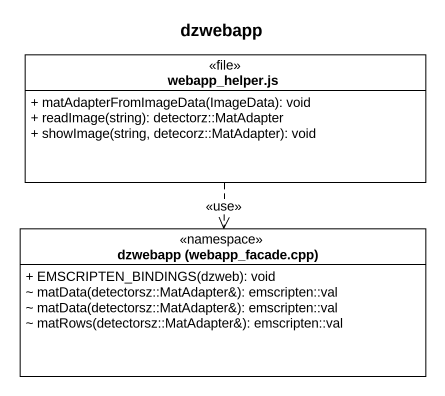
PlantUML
@startuml
title dzwebapp
hide circle
hide empty members
skinparam classAttributeIconSize 0
class "webapp_helper.js" as webapp_helper_js <<file>> #FFFFFF {
  + matAdapterFromImageData(ImageData): void
  + readImage(string): detectorz::MatAdapter
  + showImage(string, detecorz::MatAdapter): void
}
class "dzwebapp (webapp_facade.cpp)" as dzwebapp_webapp_facade_cpp <<namespace>> #FFFFFF {
  + EMSCRIPTEN_BINDINGS(dzweb): void
  ~ matData(detectorsz::MatAdapter&): emscripten::val
  ~ matData(detectorsz::MatAdapter&): emscripten::val
  ~ matRows(detectorsz::MatAdapter&): emscripten::val
}
webapp_helper_js ..> dzwebapp_webapp_facade_cpp : <<use>>
@enduml
